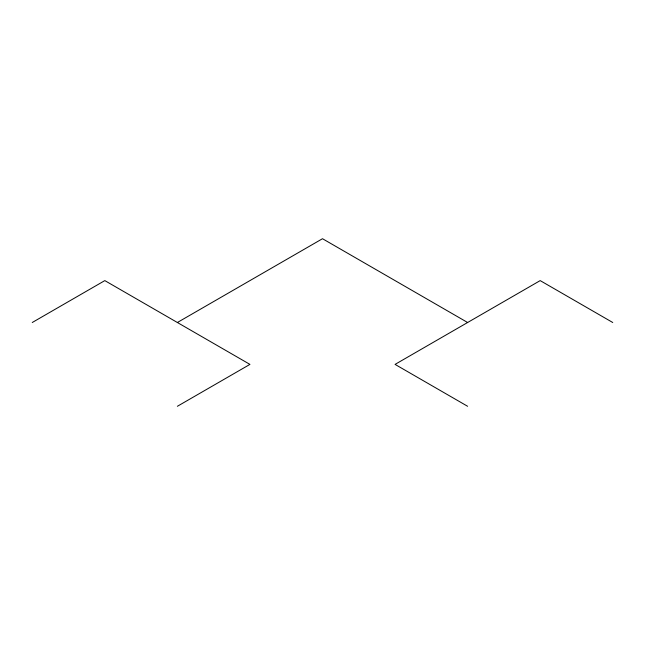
<?xml version="1.0" encoding="UTF-8"?>
<svg xmlns="http://www.w3.org/2000/svg" width="645" height="645" viewBox="0 0 645 645"><rect width="100%" height="100%" fill="white"/><g stroke="black" fill="none" stroke-linecap="round" stroke-linejoin="round"><path stroke-width="0.97" d="M32.25 322.5L104.812 280.607L249.938 364.393L177.375 406.286M177.375 322.5L322.5 238.714L467.625 322.5M612.75 322.5L540.188 280.607L395.062 364.393L467.625 406.286"/></g></svg>
